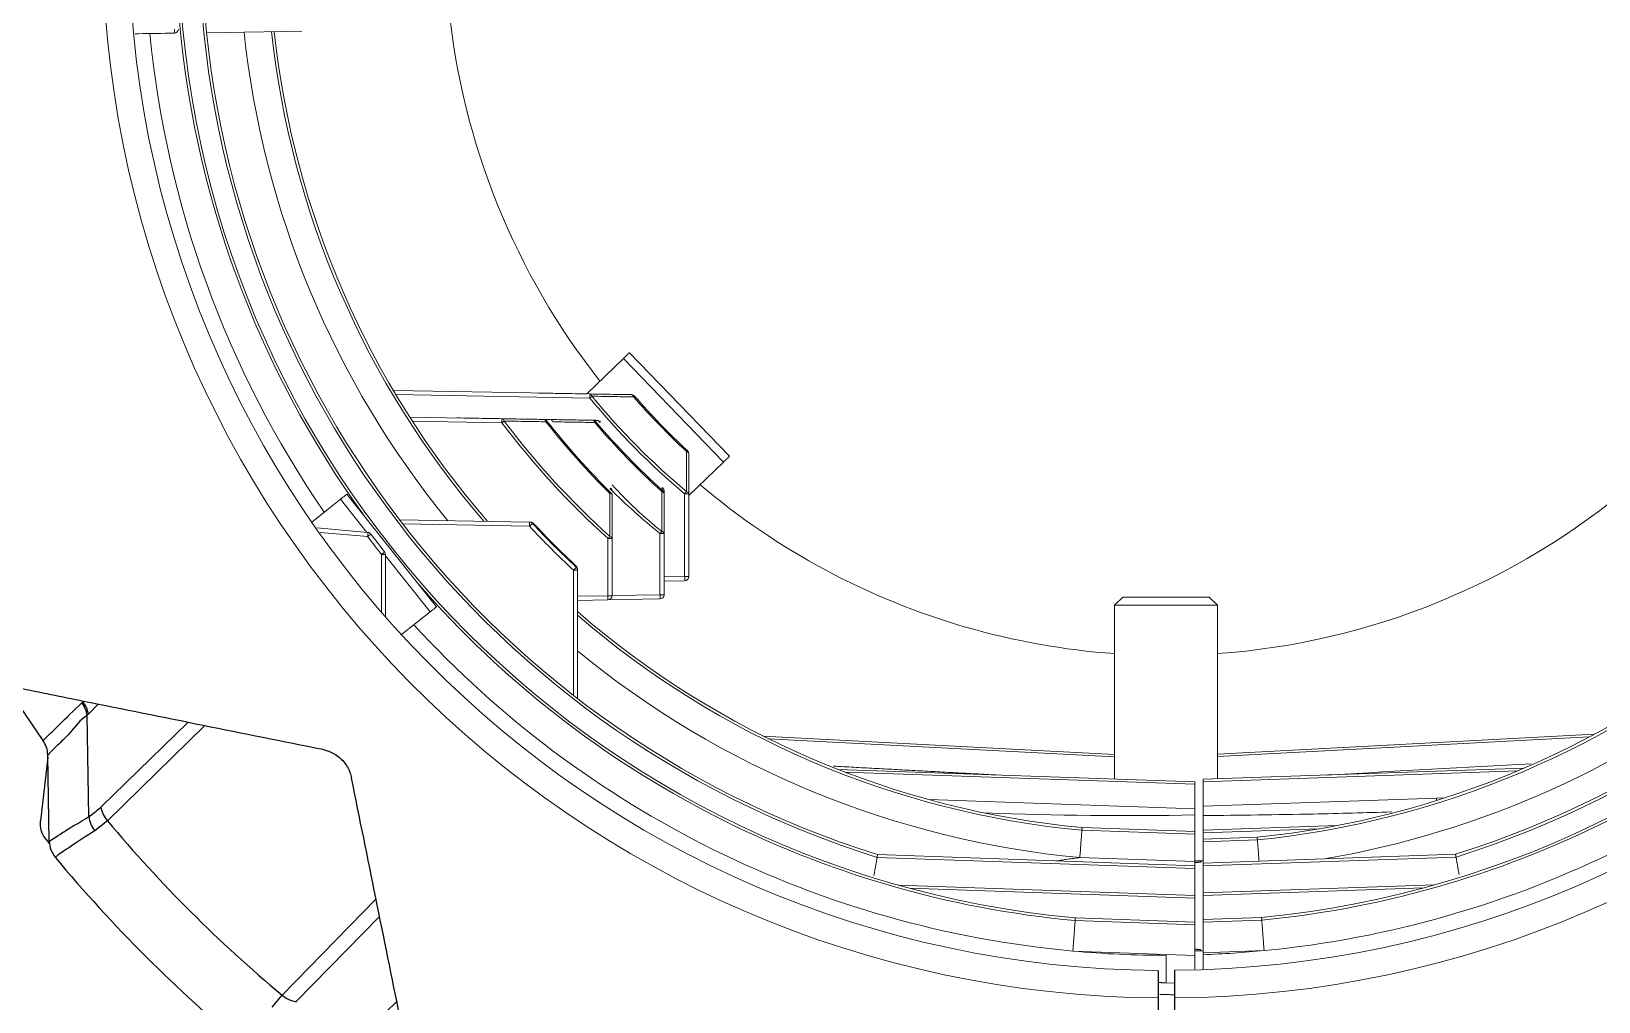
# Model space of a CAD drawing. Extents: x 8 to 113, y 1 to 87.
# Drawn here: x 46.251 to 50.059, y 34.224 to 36.583 of the extents above; entities that cross this region are included whole.
import ezdxf

# ---------------------------------------------------------------- set-up
doc = ezdxf.new("R2010")
doc.units = 0
doc.header["$MEASUREMENT"] = 0
doc.layers.add('OBJECT', color=7, linetype='CONTINUOUS')

msp = doc.modelspace()

# ---------------------------------------------------------------- linework, layer by layer
at = {"layer": 'OBJECT', "linetype": 'Continuous', "lineweight": 15}
for p, q in [((46.5981, 36.5786), (46.5028, 36.577)), ((46.908, 36.5836), (46.6765, 36.5795)), ((47.7037, 35.8015), (47.9469, 35.5498)), ((47.6002, 35.7016), (47.6894, 35.7876)), ((47.9325, 35.5359), (47.6894, 35.7876)), ((47.6076, 35.7014), (47.1304, 35.7098)), ((47.1364, 35.6997), (47.6076, 35.6914)), ((47.5395, 35.7026), (47.5031, 35.7032)), ((47.3941, 35.6412), (47.1701, 35.6452)), ((47.1766, 35.635), (47.3941, 35.6312)), ((47.8427, 35.5614), (47.8447, 35.5636)), ((47.8479, 35.4542), (47.9325, 35.5359)), ((47.8381, 35.4588), (47.8381, 35.2574)), ((47.8479, 35.4588), (47.8381, 35.4588)), ((47.8479, 35.2574), (47.8479, 35.4588)), ((46.9329, 35.3907), (47.0017, 35.4455)), ((46.9391, 35.3957), (47.0017, 35.4455)), ((47.0658, 35.3649), (47.0017, 35.4455)), ((47.0174, 35.458), (47.2353, 35.184)), ((47.4611, 35.3898), (47.1454, 35.3953)), ((47.1531, 35.3853), (47.461, 35.3799)), ((47.4639, 35.3898), (47.4612, 35.3898)), ((47.8479, 35.3679), (47.8479, 35.3846)), ((46.9442, 35.3756), (47.0685, 35.3647)), ((47.0678, 35.3548), (46.9521, 35.3649)), ((47.6518, 35.3497), (47.6518, 35.211)), ((47.6518, 35.3497), (47.6616, 35.3497)), ((47.6616, 35.211), (47.6616, 35.3497)), ((47.7781, 35.3619), (47.7781, 35.2132)), ((47.7879, 35.3619), (47.7781, 35.3619)), ((47.7879, 35.2132), (47.7879, 35.3619)), ((47.8479, 35.3679), (47.8479, 35.3479)), ((47.1091, 35.3174), (47.1014, 35.3113)), ((47.1014, 35.1715), (47.1014, 35.3113)), ((47.1112, 35.3112), (47.1112, 35.1603)), ((47.2196, 35.1716), (47.1112, 35.3079)), ((47.568, 35.2728), (47.568, 34.9687)), ((47.5779, 35.2728), (47.5779, 35.2754)), ((47.5779, 34.9611), (47.5779, 35.2727)), ((47.8381, 35.2574), (47.7879, 35.2565)), ((47.7879, 35.2465), (47.8381, 35.2474)), ((47.8381, 35.2574), (47.8479, 35.2574)), ((47.6518, 35.211), (47.5779, 35.2097)), ((47.5779, 35.1997), (47.6518, 35.201)), ((47.6518, 35.211), (47.6616, 35.211)), ((47.6518, 35.201), (47.7781, 35.2032)), ((47.7781, 35.2132), (47.6616, 35.2112)), ((47.7879, 35.2132), (47.7781, 35.2132)), ((48.9029, 35.2078), (48.8829, 35.1878)), ((48.9029, 35.2078), (49.1129, 35.2078)), ((49.1329, 35.1878), (49.1129, 35.2078)), ((47.1501, 35.1163), (47.2196, 35.1716)), ((48.8829, 35.1878), (48.8829, 34.7652)), ((49.1329, 35.1878), (48.8829, 35.1878)), ((49.1329, 34.7659), (49.1329, 35.1878)), ((48.8829, 34.825), (48.029, 34.8698)), ((48.0422, 34.8632), (48.8829, 34.8192)), ((50.0494, 34.8741), (49.1329, 34.8261)), ((50.0371, 34.8676), (49.1329, 34.8202)), ((49.0779, 34.7584), (48.2107, 34.7887)), ((48.2274, 34.7822), (49.0779, 34.7525)), ((49.8787, 34.7919), (49.0979, 34.7647)), ((49.8637, 34.7855), (49.0979, 34.7588)), ((49.0779, 34.7525), (49.0779, 34.7584)), ((49.0779, 34.6927), (49.0779, 34.7525)), ((49.0979, 34.7588), (49.0979, 34.699)), ((48.4315, 34.7152), (49.0779, 34.6927)), ((49.0979, 34.699), (49.6653, 34.7188)), ((49.6653, 34.7188), (49.6859, 34.7195)), ((49.0779, 34.6779), (49.0779, 34.6377)), ((49.0979, 34.6765), (49.0979, 34.641)), ((48.8034, 34.6407), (49.0779, 34.6311)), ((49.0779, 34.6377), (48.8039, 34.6472)), ((49.0779, 34.6311), (49.0779, 34.6377)), ((49.0779, 34.5647), (49.0779, 34.6311)), ((49.4244, 34.6524), (49.0979, 34.641)), ((49.3795, 34.6442), (49.0979, 34.6344)), ((49.0979, 34.6344), (49.0979, 34.6192)), ((49.2294, 34.6238), (49.0979, 34.6192)), ((49.2299, 34.6173), (49.0979, 34.6127)), ((49.0979, 34.6127), (49.0979, 34.5608)), ((48.3058, 34.5749), (49.0779, 34.548)), ((49.0779, 34.5546), (48.3069, 34.5815)), ((48.7984, 34.5745), (49.0779, 34.5647)), ((49.0979, 34.5664), (49.0779, 34.5664)), ((49.0779, 34.5546), (49.0779, 34.5647)), ((49.0779, 34.548), (49.0779, 34.5546)), ((49.0779, 34.4823), (49.0779, 34.548)), ((49.7114, 34.5823), (49.0979, 34.5608)), ((49.7125, 34.5757), (49.0979, 34.5543)), ((49.0979, 34.5543), (49.0979, 34.4886)), ((49.0779, 34.4823), (48.3574, 34.5075)), ((49.6612, 34.5083), (49.0979, 34.4886)), ((48.3848, 34.5), (49.0779, 34.4758)), ((49.0779, 34.4758), (49.0779, 34.4823)), ((49.0779, 34.4177), (49.0779, 34.4758)), ((49.6339, 34.5008), (49.0979, 34.482)), ((49.0979, 34.482), (49.0979, 34.424)), ((48.787, 34.4213), (49.0779, 34.4111)), ((49.0779, 34.4177), (48.7875, 34.4278)), ((49.0779, 34.4111), (49.0779, 34.4177)), ((49.0779, 34.3367), (49.0779, 34.4111)), ((49.24, 34.4289), (49.0979, 34.424)), ((49.2405, 34.4224), (49.0979, 34.4174)), ((49.0979, 34.4174), (49.0979, 34.343)), ((48.7815, 34.347), (49.0779, 34.3367)), ((49.0079, 34.2699), (49.0079, 34.3367)), ((49.0967, 34.3477), (49.0779, 34.3477)), ((49.0779, 34.3473), (49.0979, 34.3477)), ((49.0779, 34.3032), (49.0779, 34.3367)), ((49.2461, 34.3481), (49.0979, 34.343)), ((49.0979, 34.343), (49.0979, 34.3383)), ((49.0279, 34.2693), (49.0079, 34.27))]:
    msp.add_line(p, q, dxfattribs=at)
at = {"layer": 'OBJECT'}
for p, q in [((46.1893, 34.9899), (46.2788, 34.8588)), ((46.3732, 34.9506), (46.376, 34.9533)), ((46.4135, 34.9477), (46.3893, 34.9233)), ((46.3903, 34.6741), (46.3864, 34.9205)), ((46.4194, 34.6971), (46.6313, 34.9036)), ((46.6723, 34.8953), (46.4353, 34.6637)), ((46.2905, 34.8185), (46.2728, 34.6633)), ((46.2941, 34.6139), (46.2904, 34.8237)), ((46.4353, 34.6637), (46.4047, 34.6394)), ((46.2857, 34.6188), (46.2945, 34.608)), ((46.8599, 34.2401), (47.0881, 34.4739)), ((47.0967, 34.4315), (46.8943, 34.2241)), ((48.9887, 34.3), (48.9887, 34.0131)), ((49.0287, 34.3005), (49.0287, 34.0131)), ((46.836, 34.2105), (46.8599, 34.2401)), ((47.1129, 34.199), (47.1386, 34.2246))]:
    msp.add_line(p, q, dxfattribs=at)
at = {"layer": 'OBJECT', "linetype": 'Continuous', "lineweight": 15, "flags": 128}
for points in [[(47.6894, 35.7876), (47.6922, 35.7904), (47.6949, 35.793), (47.6973, 35.7954), (47.6995, 35.7975), (47.7013, 35.7992), (47.7026, 35.8005), (47.7035, 35.8013), (47.7037, 35.8015)], [(47.4831, 35.7036), (47.4834, 35.7036), (47.4843, 35.7036), (47.4858, 35.7036), (47.4878, 35.7035), (47.4903, 35.7035), (47.4931, 35.7034), (47.4963, 35.7034), (47.4997, 35.7033), (47.5031, 35.7032)], [(47.7163, 35.6962), (47.7162, 35.6961), (47.7154, 35.6954), (47.7141, 35.6943)], [(47.5011, 35.6338), (47.5025, 35.6349), (47.5033, 35.6355), (47.5034, 35.6356)], [(47.6197, 35.632), (47.621, 35.6331), (47.6217, 35.6338), (47.6219, 35.6339)], [(47.9469, 35.5498), (47.9466, 35.5495), (47.9458, 35.5487), (47.9444, 35.5474), (47.9427, 35.5457), (47.9405, 35.5436), (47.938, 35.5412), (47.9353, 35.5386), (47.9325, 35.5359)], [(47.7826, 35.4642), (47.7838, 35.4655), (47.7845, 35.4663), (47.7846, 35.4664)], [(47.0017, 35.4455), (47.0048, 35.4479), (47.0077, 35.4503), (47.0104, 35.4524), (47.0128, 35.4543), (47.0147, 35.4559), (47.0162, 35.457), (47.0171, 35.4577), (47.0174, 35.458)], [(47.4639, 35.3894), (47.4639, 35.3896), (47.4639, 35.3898)], [(47.5779, 35.2754), (47.5777, 35.2755), (47.5775, 35.2755)], [(47.2353, 35.184), (47.235, 35.1838), (47.2341, 35.1831), (47.2326, 35.1819), (47.2307, 35.1804), (47.2283, 35.1785), (47.2256, 35.1764), (47.2227, 35.174), (47.2196, 35.1716)]]:
    msp.add_lwpolyline(points, dxfattribs=at)
at = {"layer": 'OBJECT', "linetype": 'Continuous', "lineweight": 15}
for centre, radius, start, end in [((49.0079, 36.8177), 2.5846, 90, 269.5566), ((49.0079, 36.8177), 2.5846, 270.4447, 90), ((49.0063, 36.8188), 2.5189, 89.9644, 269.584), ((49.0095, 36.819), 2.5186, 270.4369, 90.0363), ((49.0079, 36.8177), 2.4, 95.268, 264.7301), ((49.0079, 36.8177), 2.4, 275.5505, 84.4497), ((49.0079, 36.8177), 2.3501, 107.383, 252.617), ((49.0079, 36.8177), 2.3435, 107.4039, 252.5879), ((49.0079, 36.8177), 2.3435, 287.4679, 72.5238), ((49.0079, 36.8177), 2.3501, 287.447, 72.553), ((49.0079, 36.8177), 2.4066, 184.2378, 215.9717), ((49.0079, 36.8177), 1.752, 185.7327, 218.2673), ((49.0079, 36.8177), 2.481, 185.5606, 214.4552), ((46.5979, 36.5886), 0.01, 271, 0), ((46.4549, 36.5836), 0.1432, 357.9997, 2.0003), ((49.0079, 36.8177), 2.253, 186.0268, 219.2143), ((49.0079, 36.8177), 2.1866, 186.1799, 220.7017), ((49.0079, 36.8177), 2.18, 186.2004, 220.811), ((47.4641, 35.6964), 0.1436, 358.0048, 1.9952), ((47.6064, 35.6949), 0.00663, 8.2054, 79.361), ((47.1753, 36.2174), 0.6808, 309.4155, 309.9992), ((48.977, 36.8179), 1.7732, 219.4409, 230.0373), ((48.9768, 36.8179), 1.7661, 219.4433, 230.0405), ((47.7088, 35.6897), 0.01, 40.9675, 89), ((47.7077, 35.6933), 0.00645, 8.6655, 79.1795), ((49.0079, 36.8177), 1.7134, 220.9675, 227.1538), ((49.0079, 36.8177), 1.7105, 220.9675, 227.1538), ((47.251, 35.6362), 0.1432, 357.9998, 2.0002), ((47.3929, 35.6345), 0.00682, 7.5788, 79.5152), ((46.9626, 36.206), 0.7187, 306.8982, 307.4507), ((48.9734, 36.8179), 1.9753, 216.9211, 228.0078), ((48.9732, 36.8179), 1.9683, 216.9234, 228.0102), ((47.4956, 35.6295), 0.01, 38.1558, 89), ((47.4945, 35.6329), 0.00668, 8.0542, 79.4088), ((49.0079, 36.8177), 1.9162, 218.1558, 225.1548), ((49.0079, 36.8177), 1.9133, 218.1558, 225.2469), ((47.511, 35.6326), 0.00665, 8.1225, 79.391), ((47.6143, 35.6274), 0.01, 40.5006, 89), ((47.6133, 35.631), 0.00649, 8.5591, 79.239), ((49.0079, 36.8177), 1.8257, 220.5006, 227.8456), ((49.0079, 36.8177), 1.8227, 220.5006, 227.8456), ((47.6256, 35.6272), 0.01, 40.0928, 89), ((47.6246, 35.6308), 0.00647, 8.615, 79.2049), ((47.6524, 35.6073), 0.0325, 125.9535, 131.1225), ((47.8416, 35.5551), 0.00637, 9.8977, 80.1744), ((47.8379, 35.5562), 0.01, 0, 47.1538), ((47.6783, 35.4489), 0.0306, 129.7858, 135.2816), ((47.6555, 35.4643), 0.00618, 10.1522, 79.8428), ((47.6516, 35.4654), 0.01, 0, 44.2177), ((48.411, 36.1569), 1.0092, 222.0921, 231.4812), ((47.7816, 35.4579), 0.00643, 9.8322, 80.3047), ((47.8043, 35.4526), 0.0292, 132.3044, 138.0666), ((47.7816, 35.4658), 0.00642, 9.8508, 80.2688), ((47.7779, 35.459), 0.01, 0, 47.8456), ((47.7779, 35.4669), 0.01, 0, 46.9491), ((47.4076, 35.8199), 0.5619, 320.0054, 320.715), ((47.8414, 35.4577), 0.00655, 9.7012, 80.5936), ((49.0079, 36.8177), 1.752, 229.7327, 241.8012), ((49.0079, 36.8177), 1.752, 274.0914, 310.2673), ((47.2588, 35.3859), 0.2023, 358.3063, 1.1031), ((50.1173, 32.5259), 3.8989, 132.7998, 132.9442), ((47.4609, 35.3798), 0.01, 42.9061, 89), ((47.4637, 35.3798), 0.01, 42.9584, 89), ((49.0081, 36.8179), 2.1023, 222.9064, 227.0138), ((48.1239, 34.6816), 0.9608, 132.8008, 132.9201), ((49.008, 36.8178), 2.1001, 222.9585, 226.9633), ((46.8744, 35.3742), 0.1944, 354.2771, 357.19), ((49.7739, 31.7705), 4.4912, 126.9268, 127.0521), ((49.008, 36.8178), 2.43, 217.0162, 218.3127), ((47.0676, 35.3547), 0.01, 37.0162, 85), ((49.0079, 36.8177), 2.42, 217.0162, 218.3127), ((49.0082, 36.818), 2.1123, 222.9064, 227.0139), ((47.2177, 35.7408), 0.5843, 317.9797, 318.6616), ((47.6553, 35.3486), 0.00638, 9.8864, 80.1992), ((47.3534, 35.7115), 0.5501, 320.5411, 321.266), ((47.7814, 35.3608), 0.0066, 9.6701, 80.7005), ((47.1038, 35.0846), 0.2267, 88.1228, 90.6163), ((47.1012, 35.3112), 0.01, 0, 38.3127), ((44.8354, 37.8232), 3.7379, 316.9759, 317.1265), ((47.5705, 35.0732), 0.1997, 87.868, 90.7027), ((46.8659, 35.9407), 0.9672, 317.0122, 317.1306), ((47.5679, 35.2754), 0.01, 0, 46.9635), ((47.5679, 35.2727), 0.01, 0, 47.0141), ((49.0079, 36.8177), 1.752, 241.8012, 265.9086), ((49.0079, 36.8177), 2.4066, 221.0283, 264.7339), ((47.8379, 35.2574), 0.01, 271, 0), ((47.6948, 35.2524), 0.1434, 358.0023, 1.9977), ((49.0079, 36.8177), 2.4066, 275.5458, 318.9717), ((47.6516, 35.211), 0.01, 271, 0), ((47.5086, 35.206), 0.1432, 357.9998, 2.0002), ((47.7779, 35.2132), 0.01, 271, 0), ((47.6348, 35.2082), 0.1434, 358.0022, 1.9978), ((49.0079, 36.8177), 2.1866, 229.1569, 264.6328), ((49.0079, 36.8177), 2.18, 229.0098, 264.6282), ((49.0079, 36.8177), 2.481, 222.5448, 264.7647), ((49.0079, 36.8177), 2.205, 275.7651, 310.3698), ((49.0079, 36.8177), 2.2116, 275.7613, 310.2855), ((49.0079, 36.8177), 2.481, 275.5094, 317.4552), ((49.0079, 36.8177), 2.253, 230.601, 264.665), ((49.0079, 36.8177), 2.2792, 279.7157, 308.8589), ((49.6928, 34.7139), 0.0279, 169.8499, 182.1132), ((48.9085, 43.499), 8.8227, 267.80118, 271.10032), ((49.0079, 36.8177), 2.481, 264.7647, 270), ((49.0079, 36.8177), 2.481, 272.0789, 275.5094)]:
    msp.add_arc(centre, radius, start, end, dxfattribs=at)
at = {"layer": 'OBJECT'}
for centre, radius, start, end in [((46.3201, 34.9095), 0.0672, 9.407, 37.7025), ((46.3232, 34.9119), 0.067, 9.7981, 38.1071), ((46.2284, 34.8226), 0.062, 1, 35.6734), ((46.4861, 34.7085), 0.0677, 189.6692, 221.402), ((46.458, 34.6817), 0.0681, 186.3918, 218.4374), ((49.0083, 36.8182), 3.3559, 219.9409, 230.1947), ((46.3561, 34.615), 0.062, 181, 219.7171), ((49.0083, 36.8182), 3.51, 219.7171, 230.3849), ((46.9045, 34.2908), 0.0675, 228.6616, 261.2959)]:
    msp.add_arc(centre, radius, start, end, dxfattribs=at)
at = {"layer": 'OBJECT', "linetype": 'Continuous', "lineweight": 15}
msp.add_ellipse((48.9752, 36.8177), major_axis=(1.885, 0), ratio=0.999848, start_param=3.937852, end_param=4.024276, dxfattribs=at)
for points, knots in [([(46.5981, 36.5786), (46.5689, 36.5781), (46.5372, 36.5776), (46.5055, 36.577), (46.5028, 36.577)], [0, 0, 0, 0, 0.91755, 1, 1, 1, 1]), ([(47.6002, 35.7016), (47.5813, 35.7019), (47.5489, 35.7025), (47.5164, 35.703), (47.5029, 35.7033)], [0, 0, 0, 0, 0.581342, 1, 1, 1, 1]), ([(47.709, 35.6997), (47.6941, 35.6999), (47.6601, 35.7005), (47.6265, 35.7011), (47.6076, 35.7014)], [0, 0, 0, 0, 0.4384472, 1, 1, 1, 1]), ([(47.6129, 35.6959), (47.6318, 35.6956), (47.6654, 35.695), (47.6993, 35.6945), (47.7141, 35.6943)], [0, 0, 0, 0, 0.561574, 1, 1, 1, 1]), ([(47.4125, 35.6409), (47.3902, 35.6413), (47.3479, 35.642), (47.3055, 35.6428), (47.2855, 35.6431)], [0, 0, 0, 0, 0.526327, 1, 1, 1, 1]), ([(47.4957, 35.6395), (47.4806, 35.6397), (47.4466, 35.6403), (47.4128, 35.6409), (47.3941, 35.6412)], [0, 0, 0, 0, 0.446465, 1, 1, 1, 1]), ([(47.3997, 35.6354), (47.4183, 35.6351), (47.452, 35.6346), (47.486, 35.6341), (47.5011, 35.6338)], [0, 0, 0, 0, 0.553552, 1, 1, 1, 1]), ([(47.6145, 35.6374), (47.5992, 35.6377), (47.565, 35.6383), (47.5311, 35.6389), (47.5123, 35.6392)], [0, 0, 0, 0, 0.445777, 1, 1, 1, 1]), ([(47.5176, 35.6336), (47.5364, 35.6333), (47.5703, 35.6328), (47.6044, 35.6322), (47.6197, 35.632)], [0, 0, 0, 0, 0.5542413, 1, 1, 1, 1]), ([(47.8427, 35.5614), (47.8427, 35.5473), (47.8426, 35.5147), (47.8425, 35.4825), (47.8425, 35.4642)], [0, 0, 0, 0, 0.433909, 1, 1, 1, 1]), ([(47.8479, 35.4588), (47.8479, 35.4771), (47.8479, 35.5095), (47.8479, 35.5421), (47.8479, 35.5562)], [0, 0, 0, 0, 0.566075, 1, 1, 1, 1]), ([(47.6566, 35.4591), (47.6566, 35.4436), (47.6565, 35.4087), (47.6564, 35.3741), (47.6564, 35.3549)], [0, 0, 0, 0, 0.443585, 1, 1, 1, 1]), ([(47.6566, 35.4591), (47.6566, 35.4591), (47.6577, 35.4592), (47.6595, 35.4593), (47.6613, 35.4588), (47.6615, 35.4581), (47.6616, 35.4577)], [0, 0, 0, 0, 0.012172, 0.373441, 0.686222, 1, 1, 1, 1]), ([(47.7826, 35.4642), (47.7826, 35.4556), (47.7826, 35.4231), (47.7825, 35.3909), (47.7825, 35.3673)], [0, 0, 0, 0, 0.26649, 1, 1, 1, 1]), ([(47.7879, 35.3619), (47.7879, 35.3855), (47.7879, 35.4178), (47.7879, 35.4503), (47.7879, 35.459)], [0, 0, 0, 0, 0.7334956, 1, 1, 1, 1]), ([(47.6616, 35.3497), (47.6616, 35.369), (47.6616, 35.4048), (47.6616, 35.441), (47.6616, 35.4577)], [0, 0, 0, 0, 0.537566, 1, 1, 1, 1]), ([(47.8479, 35.3676), (47.8479, 35.3802), (47.8479, 35.4091), (47.8479, 35.4379), (47.8479, 35.4542)], [0, 0, 0, 0, 0.436911, 1, 1, 1, 1]), ([(47.6616, 35.2268), (47.6616, 35.2304), (47.6616, 35.2378), (47.6616, 35.2451), (47.6616, 35.2489)], [0, 0, 0, 0, 0.49403, 1, 1, 1, 1]), ([(49.3971, 34.7751), (49.4018, 34.7754), (49.5677, 34.7843), (49.7337, 34.7932), (49.8948, 34.8019)], [0, 0, 0, 0, 0.028546, 1, 1, 1, 1]), ([(49.0979, 34.7646), (49.0979, 34.7647), (49.0979, 34.7647), (49.0979, 34.7645), (49.0979, 34.7641), (49.0979, 34.7634), (49.0979, 34.7625), (49.0979, 34.761), (49.0979, 34.7596), (49.0979, 34.7588)], [0, 0, 0, 0, 0.014947, 0.16001, 0.305118, 0.450237, 0.595332, 0.740406, 1, 1, 1, 1]), ([(49.0979, 34.699), (49.0979, 34.6987), (49.0979, 34.6961), (49.0979, 34.6902), (49.0979, 34.6824), (49.0979, 34.6777), (49.0979, 34.6765)], [0, 0, 0, 0, 0.054113, 0.451613, 0.848939, 1, 1, 1, 1]), ([(49.0779, 34.6927), (49.0779, 34.6896), (49.0779, 34.6848), (49.0779, 34.6797), (49.0779, 34.6779)], [0, 0, 0, 0, 0.655875, 1, 1, 1, 1]), ([(49.5567, 34.6854), (49.493, 34.6835), (49.3401, 34.6789), (49.1872, 34.6774), (49.0979, 34.6765)], [0, 0, 0, 0, 0.416479, 1, 1, 1, 1]), ([(48.8039, 34.6472), (48.8039, 34.6472), (48.8039, 34.6472), (48.8038, 34.6469), (48.8038, 34.6463), (48.8037, 34.6455), (48.8037, 34.6444), (48.8035, 34.6429), (48.8034, 34.6415), (48.8034, 34.6407)], [0, 0, 0, 0, 0.088716, 0.224813, 0.360974, 0.497096, 0.633203, 0.769308, 1, 1, 1, 1]), ([(49.0979, 34.6409), (49.0979, 34.6409), (49.0979, 34.6409), (49.0979, 34.6406), (49.0979, 34.64), (49.0979, 34.6392), (49.0979, 34.6381), (49.0979, 34.6366), (49.0979, 34.6352), (49.0979, 34.6344)], [0, 0, 0, 0, 0.088818, 0.224975, 0.361146, 0.497277, 0.633459, 0.769609, 1, 1, 1, 1]), ([(49.2299, 34.6173), (49.2299, 34.6178), (49.2298, 34.6188), (49.2297, 34.6202), (49.2296, 34.6214), (49.2295, 34.6224), (49.2295, 34.6231), (49.2294, 34.6236), (49.2294, 34.6238), (49.2294, 34.6238), (49.2294, 34.6238)], [0, 0, 0, 0, 0.1360908, 0.2721937, 0.4082927, 0.5444411, 0.6804627, 0.8165378, 0.9525865, 1, 1, 1, 1]), ([(49.0979, 34.6192), (49.0979, 34.6192), (49.0979, 34.6192), (49.0979, 34.6189), (49.0979, 34.6183), (49.0979, 34.6175), (49.0979, 34.6164), (49.0979, 34.6149), (49.0979, 34.6135), (49.0979, 34.6127)], [0, 0, 0, 0, 0.088721, 0.224925, 0.361113, 0.49722, 0.633439, 0.769589, 1, 1, 1, 1]), ([(48.3069, 34.5815), (48.3069, 34.5815), (48.3069, 34.5815), (48.3069, 34.5812), (48.3068, 34.5806), (48.3066, 34.5798), (48.3065, 34.5788), (48.3062, 34.5772), (48.306, 34.5758), (48.3058, 34.5749)], [0, 0, 0, 0, 0.08489, 0.219402, 0.353957, 0.48858, 0.623123, 0.757655, 1, 1, 1, 1]), ([(49.0979, 34.5608), (49.0979, 34.5608), (49.0979, 34.5608), (49.0979, 34.5605), (49.0979, 34.5599), (49.0979, 34.5591), (49.0979, 34.558), (49.0979, 34.5565), (49.0979, 34.5551), (49.0979, 34.5543)], [0, 0, 0, 0, 0.08881, 0.225002, 0.361179, 0.497274, 0.633407, 0.769608, 1, 1, 1, 1]), ([(49.7125, 34.5757), (49.7124, 34.5762), (49.7122, 34.5773), (49.712, 34.5786), (49.7118, 34.5798), (49.7116, 34.5808), (49.7115, 34.5816), (49.7114, 34.582), (49.7114, 34.5823), (49.7114, 34.5822), (49.7114, 34.5822)], [0, 0, 0, 0, 0.136862, 0.273726, 0.410127, 0.545845, 0.681041, 0.815819, 0.950344, 1, 1, 1, 1]), ([(49.0979, 34.4886), (49.0979, 34.4886), (49.0979, 34.4886), (49.0979, 34.4883), (49.0979, 34.4877), (49.0979, 34.4869), (49.0979, 34.4858), (49.0979, 34.4843), (49.0979, 34.4829), (49.0979, 34.482)], [0, 0, 0, 0, 0.08881, 0.225001, 0.36116, 0.497278, 0.63341, 0.76961, 1, 1, 1, 1]), ([(48.787, 34.4213), (48.7871, 34.4218), (48.7871, 34.4228), (48.7872, 34.4242), (48.7873, 34.4254), (48.7874, 34.4264), (48.7874, 34.4268), (48.7875, 34.4271)], [0, 0, 0, 0, 0.2000165, 0.4000729, 0.6000512, 0.799996, 1, 1, 1, 1]), ([(49.0979, 34.4239), (49.0979, 34.4239), (49.0979, 34.4239), (49.0979, 34.4236), (49.0979, 34.423), (49.0979, 34.4222), (49.0979, 34.4211), (49.0979, 34.4196), (49.0979, 34.4182), (49.0979, 34.4174)], [0, 0, 0, 0, 0.088812, 0.224914, 0.361095, 0.497277, 0.633414, 0.769557, 1, 1, 1, 1]), ([(49.2405, 34.4224), (49.2404, 34.4229), (49.2404, 34.4239), (49.2403, 34.4253), (49.2402, 34.4265), (49.2401, 34.4275), (49.2401, 34.4279), (49.24, 34.4282)], [0, 0, 0, 0, 0.200027, 0.400033, 0.600066, 0.799968, 1, 1, 1, 1])]:
    msp.add_open_spline(points, degree=3, knots=knots, dxfattribs=at)
for points in [[(47.5104, 35.6392), (47.4973, 35.6394)], [(47.6258, 35.6372), (47.6161, 35.6374)], [(47.7879, 35.4592), (47.7879, 35.4669)], [(47.6616, 35.2489), (47.6616, 35.3598)], [(47.7879, 35.2406), (47.7879, 35.3679)], [(48.1999, 34.7966), (48.5951, 34.7752)], [(48.8034, 34.6407), (48.7984, 34.5745)], [(49.2339, 34.5656), (49.2299, 34.6173)], [(48.3058, 34.5749), (48.2982, 34.5309)], [(48.7984, 34.5745), (48.7413, 34.5663)], [(49.0779, 34.5621), (49.0944, 34.5639)], [(49.7199, 34.5329), (49.7125, 34.5757)], [(48.7815, 34.347), (48.787, 34.4213)], [(49.2461, 34.3481), (49.2405, 34.4224)], [(49.0927, 34.3503), (49.0779, 34.352)], [(49.0979, 34.3383), (49.0979, 34.3019)], [(49.0079, 34.2699), (48.9879, 34.2706)], [(48.9924, 34.2419), (49.0279, 34.2407)]]:
    msp.add_open_spline(points, degree=1, dxfattribs=at)
at = {"layer": 'OBJECT'}
for points, knots in [([(46.2186, 34.9872), (46.2715, 34.9764), (46.5181, 34.9264), (46.7648, 34.8766), (46.9586, 34.8375)], [0, 0, 0, 0, 0.21448, 1, 1, 1, 1]), ([(46.2788, 34.8588), (46.2808, 34.8607), (46.2848, 34.8646), (46.3158, 34.8948), (46.3536, 34.9316), (46.3732, 34.9506)], [0, 0, 0, 0, 0.319105, 0.647495, 1, 1, 1, 1]), ([(46.3864, 34.9205), (46.3864, 34.9205), (46.3694, 34.9092), (46.3429, 34.8738), (46.3122, 34.8463), (46.2945, 34.8276), (46.2904, 34.8237), (46.2904, 34.8237), (46.2904, 34.8237)], [0, 0, 0, 0, 0.000004, 0.254674, 0.509348, 0.754672, 0.999996, 1, 1, 1, 1]), ([(46.3893, 34.9233), (46.3883, 34.9225), (46.3873, 34.9217), (46.3864, 34.9205), (46.3864, 34.9205)], [0, 0, 0, 0, 0.99969, 1, 1, 1, 1]), ([(46.9586, 34.8375), (46.9683, 34.8345), (46.9877, 34.8286), (47.0108, 34.8081), (47.0239, 34.7864), (47.0275, 34.772), (47.0287, 34.7674)], [0, 0, 0, 0, 0.287727, 0.575485, 0.862663, 1, 1, 1, 1]), ([(47.1768, 34.0365), (47.1667, 34.0864), (47.1172, 34.33), (47.0679, 34.5736), (47.0287, 34.7674)], [0, 0, 0, 0, 0.2046495, 1, 1, 1, 1]), ([(46.3903, 34.6741), (46.3903, 34.6741), (46.4004, 34.6808), (46.4099, 34.689), (46.4194, 34.6971)], [0, 0, 0, 0, 0.000029, 1, 1, 1, 1]), ([(46.2857, 34.6188), (46.282, 34.6245), (46.2746, 34.6358), (46.2719, 34.6519), (46.2726, 34.6609), (46.2728, 34.6633)], [0, 0, 0, 0, 0.425026, 0.850044, 1, 1, 1, 1]), ([(46.2941, 34.6139), (46.2941, 34.6139), (46.2941, 34.6139), (46.2984, 34.6168), (46.3172, 34.629), (46.3476, 34.6493), (46.3746, 34.6636), (46.3903, 34.6741), (46.3903, 34.6741)], [0, 0, 0, 0, 0.0000046, 0.2588997, 0.5177953, 0.758901, 0.9999955, 1, 1, 1, 1]), ([(46.4047, 34.6394), (46.3837, 34.6259), (46.3412, 34.5986), (46.313, 34.5785), (46.3097, 34.5763), (46.3084, 34.5753)], [0, 0, 0, 0, 0.365392, 0.741453, 1, 1, 1, 1])]:
    msp.add_open_spline(points, degree=3, knots=knots, dxfattribs=at)

doc.saveas('drawing.dxf')
